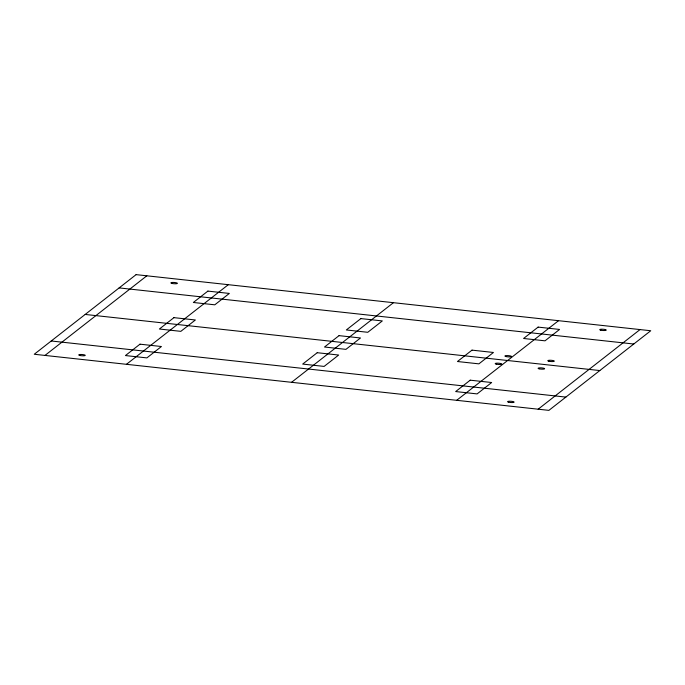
<?xml version="1.0" encoding="UTF-8"?>
<svg xmlns="http://www.w3.org/2000/svg" width="685" height="685" viewBox="0 0 685 685"><rect width="100%" height="100%" fill="white"/><g stroke="black" fill="none" stroke-linecap="round" stroke-linejoin="round"><path stroke-width="1.03" d="M44.97 355.421L146.83 275.807M126.46 364.309L228.31 284.686M291.57 382.307L393.43 302.693M456.69 400.314L558.54 320.691M538.17 409.193L640.03 329.579M119.13 287.906L633.771 344.016M85.18 314.441L599.82 370.559M51.229 340.984L565.87 397.094M136.109 274.634L34.25 354.256L548.89 410.366L650.75 330.744L136.109 274.634M139.988 344.178L125.432 355.558L146.881 357.895L161.429 346.516L139.988 344.178M173.939 317.643L159.391 329.014L180.831 331.352L195.379 319.981L173.939 317.643M207.889 291.099L193.341 302.479L214.782 304.816L229.338 293.437L207.889 291.099M317.224 352.707L302.676 364.077L324.116 366.415L338.673 355.044L317.224 352.707M339.058 335.641L324.502 347.021L345.942 349.359L360.498 337.979L339.058 335.641M360.884 318.585L346.327 329.956L367.776 332.293L382.324 320.923L360.884 318.585M471.999 350.138L457.452 361.517L478.892 363.855L493.448 352.475L471.999 350.138M470.218 380.184L455.662 391.563L477.111 393.901L491.659 382.521L470.218 380.184M538.119 327.105L523.571 338.484L545.012 340.822L559.568 329.442L538.119 327.105M508.621 402.215A3.305 0.634 3.9 0 0 514.075 402.249A3.305 0.634 3.9 0 0 509.88 401.23A3.305 0.634 3.9 0 0 508.621 402.215M79.751 355.455A3.305 0.634 3.9 0 0 85.205 355.489A3.305 0.634 3.9 0 0 81.01 354.47A3.305 0.634 3.9 0 0 79.751 355.455M171.901 283.419A3.305 0.634 3.9 0 0 177.364 283.453A3.305 0.634 3.9 0 0 173.168 282.434A3.305 0.634 3.9 0 0 171.901 283.419M600.771 330.179A3.305 0.634 3.9 0 0 606.225 330.213A3.305 0.634 3.9 0 0 602.038 329.194A3.305 0.634 3.9 0 0 600.771 330.179M505.941 356.56A3.305 0.634 3.9 0 0 511.395 356.594A3.305 0.634 3.9 0 0 507.2 355.575A3.305 0.634 3.9 0 0 505.941 356.56M548.822 361.235A3.305 0.634 3.9 0 0 554.276 361.269A3.305 0.634 3.9 0 0 550.089 360.25A3.305 0.634 3.9 0 0 548.822 361.235M496.24 364.146A3.305 0.634 3.9 0 0 501.694 364.18A3.305 0.634 3.9 0 0 497.498 363.161A3.305 0.634 3.9 0 0 496.24 364.146M539.121 368.821A3.305 0.634 3.9 0 0 544.584 368.855A3.305 0.634 3.9 0 0 540.388 367.836A3.305 0.634 3.9 0 0 539.121 368.821"/></g></svg>
